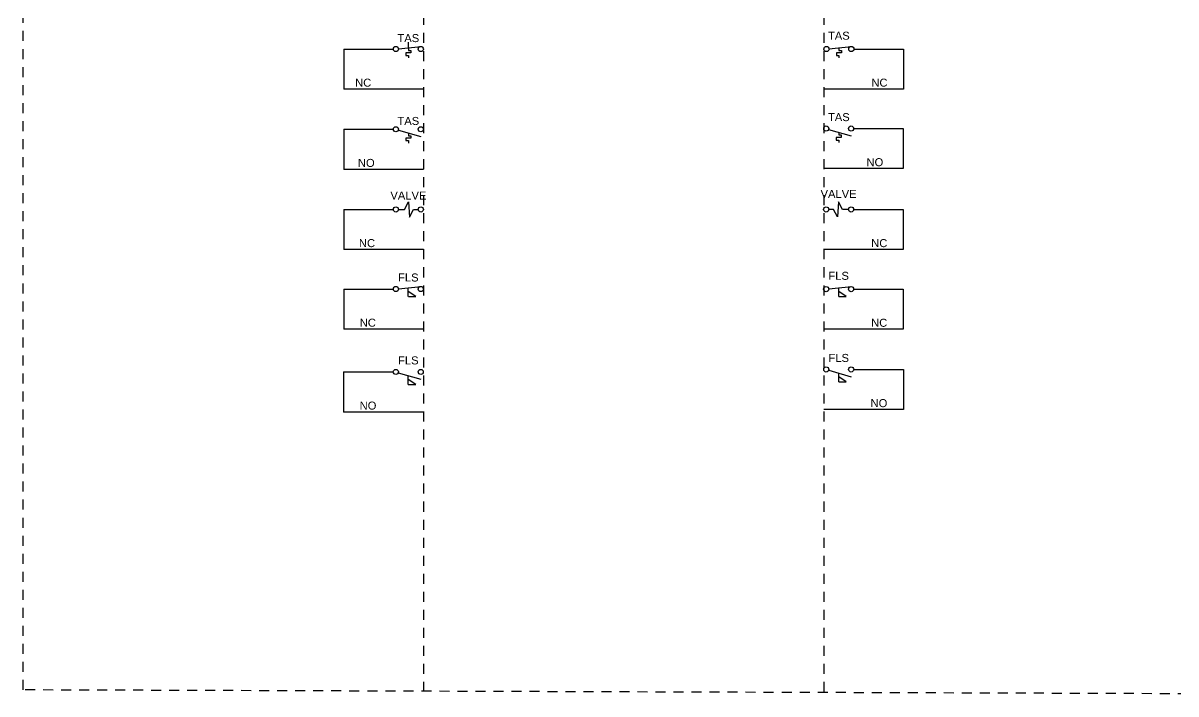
# Model space of a CAD drawing. Header units: inches. Extents: x 0 to 118, y -15 to 20.
# Drawn here: x 72.5 to 86.9, y -15.05 to -6.68 of the extents above; entities that cross this region are included whole.
import ezdxf
from ezdxf.enums import TextEntityAlignment as Align

# ---------------------------------------------------------------- set-up
doc = ezdxf.new("R2010")
doc.units = ezdxf.units.IN
doc.header["$MEASUREMENT"] = 0
doc.linetypes.add('HIDDEN2', pattern=[0.1875, 0.125, -0.0625])
for name, color, linetype in [('BORDER2', 220, 'HIDDEN2'), ('SYMS', 7, 'Continuous'), ('WIRES', 7, 'Continuous')]:
    doc.layers.add(name, color=color, linetype=linetype)
doc.styles.add('INERCONNECT TABLES', font='arial.ttf', dxfattribs={"height": 0.1})
doc.styles.add('WD', font='arial.ttf', dxfattribs={"height": 1})

# ---------------------------------------------------------------- blocks, each defined once
blk = doc.blocks.new('TemperatureSwitch_NO_L')
at = {"linetype": 'Continuous'}
blk.add_line((-0.312, -0.012), (-0.03, -0.093), dxfattribs=at)
for p, q in [((-0.219, -0.113), (-0.219, -0.144)), ((-0.156, -0.113), (-0.219, -0.113)), ((-0.187, -0.048), (-0.187, -0.082)), ((-0.187, -0.082), (-0.156, -0.082)), ((-0.156, -0.082), (-0.156, -0.113)), ((-0.219, -0.144), (-0.187, -0.144)), ((-0.187, -0.144), (-0.187, -0.175))]:
    blk.add_line(p, q)
for centre in [(-0.343, -0.002), (-0.032, -0.002)]:
    blk.add_circle(centre, 0.0322)
at = {"layer": 'WIRES'}
for p, q in [((-0.995, -0.002), (-0.375, -0.002)), ((-0.995, -0.002), (-0.995, -0.502)), ((0, -0.502), (-0.995, -0.502))]:
    blk.add_line(p, q, dxfattribs=at)
at = {"style": 'INERCONNECT TABLES', "flags": 8}
blk.add_attdef('Tag1', text='', height=0.1, dxfattribs=at).set_placement((-0.188, 0.052), align=Align.CENTER)
for tag, p in [('Desc1', (-3.5, -0.002)), ('Desc2', (-3.5, -0.152)), ('Desc3', (-3.5, -0.302))]:
    blk.add_attdef(tag, text='', height=0.1, dxfattribs=at).set_placement(p, align=Align.MIDDLE_RIGHT)
at = {"style": 'WD', "flags": 9}
for tag, p, height in [('X4TERM01', (-0.375, -0.002), 0.0125), ('X1TERM02', (0, -0.002), 0.0125), ('X2LINK', (-0.187, -0.037), 0.01), ('X8LINK', (-0.187, -0.205), 0.01), ('FAMILY', (-1.112, -0.394), 0.01)]:
    blk.add_attdef(tag, p, '', height=height, dxfattribs=at)
at = {"linetype": 'Continuous', "style": 'INERCONNECT TABLES', "flags": 8}
blk.add_attdef('Term2', text='', height=0.1, dxfattribs=at).set_placement((-0.342, -0.034), align=Align.TOP_RIGHT)
blk.add_attdef('Term1', text='', height=0.1, dxfattribs=at).set_placement((-0.032, -0.034), align=Align.TOP_LEFT)
at = {"style": 'INERCONNECT TABLES', "flags": 8}
blk.add_attdef('Rating', text='', height=0.1, dxfattribs=at).set_placement((-0.183, -0.21), align=Align.TOP_RIGHT)
at = {"linetype": 'Continuous', "style": 'WD', "flags": 9}
blk.add_attdef('INST', (-1.107, -0.378), '', height=0.01, dxfattribs=at)
for tag, p in [('LOC', (-1.092, -0.359)), ('P/N', (-1.087, -0.343)), ('MFG', (-1.075, -0.329))]:
    blk.add_attdef(tag, text='', height=0.01, dxfattribs=at).set_placement(p, align=Align.CENTER)
at = {"style": 'INERCONNECT TABLES', "flags": 8}
blk.add_attdef('Contact', text='', height=0.1, dxfattribs=at).set_placement((-0.713, -0.502), align=Align.BOTTOM_CENTER)
blk = doc.blocks.new('Valve_R')
for p, q in [((0.125, 0.002), (0.064, 0.002)), ((0.172, -0.091), (0.125, 0.002)), ((0.187, 0.096), (0.172, -0.091)), ((0.234, 0.002), (0.187, 0.096)), ((0.31, 0.002), (0.234, 0.002))]:
    blk.add_line(p, q)
for centre in [(0.032, 0.002), (0.343, 0.002)]:
    blk.add_circle(centre, 0.0322)
at = {"layer": 'WIRES'}
for p, q in [((0.375, 0.002), (0.995, 0.002)), ((0.995, 0.002), (0.995, -0.498)), ((0.995, -0.498), (0, -0.498))]:
    blk.add_line(p, q, dxfattribs=at)
at = {"style": 'INERCONNECT TABLES', "flags": 8}
blk.add_attdef('Tag1', text='', height=0.1, dxfattribs=at).set_placement((0.187, 0.146), align=Align.CENTER)
for tag, height, style, flags, p in [('X1TERM02', 0.0125, 'WD', 9, (0, 0.002)), ('X4TERM01', 0.0125, 'WD', 9, (0.375, 0.002)), ('Rating', 0.1, 'INERCONNECT TABLES', 8, (0.4, -0.298)), ('FAMILY', 0.01, 'WD', 9, (1.158, -0.309))]:
    blk.add_attdef(tag, text='', height=height, dxfattribs=dict(style=style, flags=flags)).set_placement(p, align=Align.RIGHT)
blk.add_attdef('Desc1', text='', height=0.1, dxfattribs=at).set_placement((3.5, 0.04), align=Align.MIDDLE_LEFT)
at = {"linetype": 'Continuous', "style": 'INERCONNECT TABLES', "flags": 8}
blk.add_attdef('Term1', text='', height=0.1, dxfattribs=at).set_placement((0.032, -0.03), align=Align.TOP_RIGHT)
blk.add_attdef('Term2', text='', height=0.1, dxfattribs=at).set_placement((0.343, -0.03), align=Align.TOP_LEFT)
for tag, p in [('Desc2', (3.5, -0.11)), ('Desc3', (3.5, -0.26))]:
    blk.add_attdef(tag, text='', height=0.1, dxfattribs=at).set_placement(p, align=Align.MIDDLE_LEFT)
at = {"linetype": 'Continuous', "style": 'INERCONNECT TABLES', "flags": 9}
for tag, p in [('LOC', (1.151, -0.295)), ('MFG', (1.155, -0.263)), ('P/N', (1.151, -0.28)), ('INST', (1.154, -0.327))]:
    blk.add_attdef(tag, text='', height=0.01, dxfattribs=at).set_placement(p, align=Align.RIGHT)
at = {"style": 'INERCONNECT TABLES', "flags": 8}
blk.add_attdef('Contact', text='', height=0.1, dxfattribs=at).set_placement((0.695, -0.498), align=Align.BOTTOM_CENTER)
blk = doc.blocks.new('Valve_L')
for p, q in [((-0.311, 0.001), (-0.234, 0.001)), ((-0.234, 0.001), (-0.187, 0.095)), ((-0.187, 0.095), (-0.172, -0.093)), ((-0.172, -0.093), (-0.125, 0.001)), ((-0.125, 0.001), (-0.064, 0.001))]:
    blk.add_line(p, q)
for centre in [(-0.343, 0.001), (-0.032, 0.001)]:
    blk.add_circle(centre, 0.0322)
at = {"layer": 'WIRES'}
for p, q in [((-0.995, 0.001), (-0.375, 0.001)), ((-0.995, 0.001), (-0.995, -0.499)), ((0, -0.499), (-0.995, -0.499))]:
    blk.add_line(p, q, dxfattribs=at)
at = {"style": 'INERCONNECT TABLES', "flags": 8}
blk.add_attdef('Desc1', text='', height=0.1, dxfattribs=at).set_placement((-3.5, 0.151), align=Align.MIDDLE_RIGHT)
for tag, p in [('Tag1', (-0.187, 0.095)), ('Contact', (-0.704, -0.499))]:
    blk.add_attdef(tag, text='', height=0.1, dxfattribs=at).set_placement(p, align=Align.BOTTOM_CENTER)
at = {"linetype": 'Continuous', "style": 'INERCONNECT TABLES', "flags": 8}
for tag, p in [('Desc2', (-3.5, 0.001)), ('Desc3', (-3.5, -0.149))]:
    blk.add_attdef(tag, text='', height=0.1, dxfattribs=at).set_placement(p, align=Align.MIDDLE_RIGHT)
for tag, p, height, style, flags in [('X4TERM01', (-0.375, 0.001), 0.0125, 'WD', 9), ('X1TERM02', (0, 0.001), 0.0125, 'WD', 9), ('Rating', (-0.42, -0.299), 0.1, 'INERCONNECT TABLES', 8), ('FAMILY', (-1.091, -0.342), 0.01, 'WD', 9)]:
    blk.add_attdef(tag, p, '', height=height, dxfattribs=dict(style=style, flags=flags))
blk.add_attdef('Term2', text='', height=0.1, dxfattribs=at).set_placement((-0.34, -0.031), align=Align.TOP_RIGHT)
blk.add_attdef('Term1', text='', height=0.1, dxfattribs=at).set_placement((-0.033, -0.031), align=Align.TOP_LEFT)
at = {"linetype": 'Continuous', "style": 'INERCONNECT TABLES', "flags": 9}
for tag, p in [('INST', (-1.095, -0.432)), ('LOC', (-1.089, -0.408)), ('P/N', (-1.083, -0.384))]:
    blk.add_attdef(tag, p, '', height=0.01, dxfattribs=at)
blk.add_attdef('MFG', text='', height=0.01, dxfattribs=at).set_placement((-1.051, -0.358), align=Align.RIGHT)
blk = doc.blocks.new('FlowSwitch_NO_R')
at = {"linetype": 'Continuous'}
blk.add_line((0.063, -0.01), (0.345, -0.091), dxfattribs=at)
for p, q in [((0.188, -0.156), (0.188, -0.046)), ((0.28, -0.156), (0.188, -0.094)), ((0.188, -0.156), (0.28, -0.156))]:
    blk.add_line(p, q)
for centre in [(0.032, 0), (0.343, 0)]:
    blk.add_circle(centre, 0.0322)
at = {"layer": 'WIRES'}
for p, q in [((0.375, 0), (0.995, 0)), ((0.995, 0), (0.995, -0.5)), ((0.995, -0.5), (0, -0.5))]:
    blk.add_line(p, q, dxfattribs=at)
at = {"style": 'INERCONNECT TABLES', "flags": 8}
blk.add_attdef('Tag1', text='', height=0.1, dxfattribs=at).set_placement((0.188, 0.094), align=Align.CENTER)
for tag, p, height, style, flags in [('X4TERM01', (0, 0), 0.0125, 'WD', 9), ('X1TERM02', (0.375, 0), 0.0125, 'WD', 9), ('X2LINK', (0.175, -0.038), 0.01, 'WD', 9), ('Rating', (0, -0.3), 0.1, 'INERCONNECT TABLES', 8), ('X8LINK', (0.191, -0.169), 0.01, 'WD', 9), ('FAMILY', (1.052, -0.441), 0.01, 'WD', 9)]:
    blk.add_attdef(tag, p, '', height=height, dxfattribs=dict(style=style, flags=flags))
for tag, p in [('Desc1', (3.5, 0)), ('Desc2', (3.5, -0.15)), ('Desc3', (3.5, -0.3))]:
    blk.add_attdef(tag, text='', height=0.1, dxfattribs=at).set_placement(p, align=Align.MIDDLE_LEFT)
at = {"linetype": 'Continuous', "style": 'INERCONNECT TABLES', "flags": 8}
blk.add_attdef('Term1', text='', height=0.1, dxfattribs=at).set_placement((0.032, -0.032), align=Align.TOP_RIGHT)
blk.add_attdef('Term2', text='', height=0.1, dxfattribs=at).set_placement((0.343, -0.032), align=Align.TOP_LEFT)
at = {"style": 'INERCONNECT TABLES', "flags": 8}
blk.add_attdef('Contact', text='', height=0.1, dxfattribs=at).set_placement((0.795, -0.5), align=Align.BOTTOM_RIGHT)
at = {"linetype": 'Continuous', "style": 'WD', "flags": 9}
for tag, p in [('MFG', (1.075, -0.398)), ('LOC', (1.076, -0.42)), ('P/N', (1.075, -0.378))]:
    blk.add_attdef(tag, text='', height=0.01, dxfattribs=at).set_placement(p, align=Align.CENTER)
blk.add_attdef('INST', (1.06, -0.457), '', height=0.01, dxfattribs=at)
blk = doc.blocks.new('TemperatureSwitch_NO_R')
at = {"linetype": 'Continuous'}
blk.add_line((0.062, -0.004), (0.344, -0.084), dxfattribs=at)
for p, q in [((0.218, -0.104), (0.156, -0.104)), ((0.156, -0.104), (0.156, -0.136)), ((0.156, -0.136), (0.187, -0.136)), ((0.187, -0.039), (0.187, -0.073)), ((0.187, -0.073), (0.218, -0.073)), ((0.187, -0.136), (0.187, -0.167)), ((0.218, -0.073), (0.218, -0.104))]:
    blk.add_line(p, q)
for centre in [(0.032, 0.007), (0.342, 0.007)]:
    blk.add_circle(centre, 0.0322)
at = {"layer": 'WIRES'}
for p, q in [((0.374, 0.007), (0.994, 0.007)), ((0.994, 0.007), (0.994, -0.493)), ((0.994, -0.493), (-0.001, -0.493))]:
    blk.add_line(p, q, dxfattribs=at)
at = {"style": 'INERCONNECT TABLES', "flags": 8}
blk.add_attdef('Tag1', text='', height=0.1, dxfattribs=at).set_placement((0.189, 0.1), align=Align.CENTER)
for tag, p, height, style, flags in [('X4TERM01', (-0.001, 0.007), 0.0125, 'WD', 9), ('X2LINK', (0.163, 0), 0.01, 'WD', 9), ('X1TERM02', (0.374, 0.007), 0.0125, 'WD', 9), ('Rating', (0.108, -0.293), 0.1, 'INERCONNECT TABLES', 8), ('X8LINK', (0.129, -0.167), 0.01, 'WD', 9), ('FAMILY', (1.144, -0.393), 0.01, 'WD', 9)]:
    blk.add_attdef(tag, p, '', height=height, dxfattribs=dict(style=style, flags=flags))
for tag, p in [('Desc1', (3.499, 0.007)), ('Desc2', (3.499, -0.143)), ('Desc3', (3.499, -0.293))]:
    blk.add_attdef(tag, text='', height=0.1, dxfattribs=at).set_placement(p, align=Align.MIDDLE_LEFT)
at = {"linetype": 'Continuous', "style": 'INERCONNECT TABLES', "flags": 8}
blk.add_attdef('Term1', text='', height=0.1, dxfattribs=at).set_placement((0.031, -0.025), align=Align.TOP_RIGHT)
blk.add_attdef('Term2', text='', height=0.1, dxfattribs=at).set_placement((0.341, -0.025), align=Align.TOP_LEFT)
at = {"style": 'INERCONNECT TABLES', "flags": 8}
blk.add_attdef('Contact', text='', height=0.1, dxfattribs=at).set_placement((0.744, -0.493), align=Align.BOTTOM_RIGHT)
at = {"linetype": 'Continuous', "style": 'WD', "flags": 9}
for tag, p in [('LOC', (1.17, -0.364)), ('P/N', (1.169, -0.35)), ('MFG', (1.18, -0.332))]:
    blk.add_attdef(tag, text='', height=0.01, dxfattribs=at).set_placement(p, align=Align.CENTER)
blk.add_attdef('INST', (1.156, -0.408), '', height=0.01, dxfattribs=at)
blk = doc.blocks.new('TemperatureSwitch_NC_R')
at = {"linetype": 'Continuous'}
blk.add_line((0.066, 0.002), (0.349, 0.033), dxfattribs=at)
for p, q in [((0.19, 0.015), (0.19, -0.017)), ((0.221, -0.048), (0.158, -0.048)), ((0.158, -0.048), (0.158, -0.079)), ((0.158, -0.079), (0.19, -0.079)), ((0.19, -0.017), (0.221, -0.017)), ((0.19, -0.079), (0.19, -0.111)), ((0.221, -0.017), (0.221, -0.048))]:
    blk.add_line(p, q)
for centre in [(0.034, 0), (0.345, 0)]:
    blk.add_circle(centre, 0.0322)
at = {"layer": 'WIRES'}
for p, q in [((0.377, 0), (0.997, 0)), ((0.997, 0), (0.997, -0.5)), ((0.997, -0.5), (0.002, -0.5))]:
    blk.add_line(p, q, dxfattribs=at)
at = {"style": 'INERCONNECT TABLES', "flags": 8}
blk.add_attdef('Tag1', text='', height=0.1, dxfattribs=at).set_placement((0.19, 0.115), align=Align.CENTER)
for tag, p, height, style, flags in [('X4TERM01', (0.002, 0), 0.0125, 'WD', 9), ('X2LINK', (0.19, 0.115), 0.01, 'WD', 9), ('X1TERM02', (0.377, 0), 0.0125, 'WD', 9), ('X8LINK', (0.182, -0.148), 0.01, 'WD', 9), ('Rating', (0.094, -0.3), 0.1, 'INERCONNECT TABLES', 8), ('FAMILY', (1.05, -0.34), 0.01, 'WD', 9)]:
    blk.add_attdef(tag, p, '', height=height, dxfattribs=dict(style=style, flags=flags))
for tag, p in [('Desc1', (3.502, 0)), ('Desc2', (3.502, -0.15)), ('Desc3', (3.502, -0.3))]:
    blk.add_attdef(tag, text='', height=0.1, dxfattribs=at).set_placement(p, align=Align.MIDDLE_LEFT)
at = {"linetype": 'Continuous', "style": 'INERCONNECT TABLES', "flags": 8}
blk.add_attdef('Term1', text='', height=0.1, dxfattribs=at).set_placement((0.034, -0.032), align=Align.TOP_RIGHT)
blk.add_attdef('Term2', text='', height=0.1, dxfattribs=at).set_placement((0.343, -0.032), align=Align.TOP_LEFT)
at = {"style": 'INERCONNECT TABLES', "flags": 8}
blk.add_attdef('Contact', text='', height=0.1, dxfattribs=at).set_placement((0.797, -0.5), align=Align.BOTTOM_RIGHT)
at = {"linetype": 'Continuous', "style": 'WD', "flags": 9}
for tag, p in [('MFG', (1.065, -0.299)), ('P/N', (1.068, -0.31)), ('LOC', (1.071, -0.323))]:
    blk.add_attdef(tag, text='', height=0.01, dxfattribs=at).set_placement(p, align=Align.CENTER)
blk.add_attdef('INST', (1.059, -0.353), '', height=0.01, dxfattribs=at)
blk = doc.blocks.new('TemperatureSwitch_NC_L')
at = {"linetype": 'Continuous'}
blk.add_line((-0.311, 0.002), (-0.028, 0.033), dxfattribs=at)
for p, q in [((-0.187, 0.015), (-0.187, 0.085)), ((-0.187, 0.015), (-0.187, -0.017)), ((-0.219, -0.048), (-0.219, -0.079)), ((-0.156, -0.048), (-0.219, -0.048)), ((-0.219, -0.079), (-0.187, -0.079)), ((-0.187, -0.017), (-0.156, -0.017)), ((-0.187, -0.079), (-0.187, -0.111)), ((-0.156, -0.017), (-0.156, -0.048))]:
    blk.add_line(p, q)
for centre in [(-0.343, 0), (-0.032, 0)]:
    blk.add_circle(centre, 0.0322)
at = {"layer": 'WIRES'}
for p, q in [((-0.995, 0), (-0.375, 0)), ((-0.995, 0), (-0.995, -0.5)), ((0, -0.5), (-0.995, -0.5))]:
    blk.add_line(p, q, dxfattribs=at)
at = {"style": 'INERCONNECT TABLES', "flags": 8}
blk.add_attdef('Tag1', text='', height=0.1, dxfattribs=at).set_placement((-0.187, 0.085), align=Align.CENTER)
for tag, p in [('Desc1', (-3.5, 0)), ('Desc2', (-3.5, -0.15)), ('Desc3', (-3.5, -0.3))]:
    blk.add_attdef(tag, text='', height=0.1, dxfattribs=at).set_placement(p, align=Align.MIDDLE_RIGHT)
at = {"style": 'WD', "flags": 9}
for tag, p, height in [('X4TERM01', (-0.375, 0), 0.0125), ('X2LINK', (-0.209, 0.024), 0.01), ('X1TERM02', (0, 0), 0.0125), ('X8LINK', (-0.207, -0.12), 0.01), ('FAMILY', (-1.094, -0.43), 0.01)]:
    blk.add_attdef(tag, p, '', height=height, dxfattribs=at)
at = {"linetype": 'Continuous', "style": 'INERCONNECT TABLES', "flags": 8}
blk.add_attdef('Term2', text='', height=0.1, dxfattribs=at).set_placement((-0.344, -0.032), align=Align.TOP_RIGHT)
blk.add_attdef('Term1', text='', height=0.1, dxfattribs=at).set_placement((-0.036, -0.032), align=Align.TOP_LEFT)
at = {"style": 'INERCONNECT TABLES', "flags": 8}
for tag, p in [('Rating', (-0.296, -0.338)), ('Contact', (-0.752, -0.5))]:
    blk.add_attdef(tag, text='', height=0.1, dxfattribs=at).set_placement(p, align=Align.BOTTOM_CENTER)
at = {"linetype": 'Continuous', "style": 'WD', "flags": 9}
blk.add_attdef('INST', (-1.094, -0.418), '', height=0.01, dxfattribs=at)
for tag, p in [('LOC', (-1.077, -0.404)), ('P/N', (-1.078, -0.387)), ('MFG', (-1.074, -0.368))]:
    blk.add_attdef(tag, text='', height=0.01, dxfattribs=at).set_placement(p, align=Align.CENTER)
blk = doc.blocks.new('FlowSwitch_NO_L')
at = {"linetype": 'Continuous'}
blk.add_line((-0.312, -0.01), (-0.03, -0.091), dxfattribs=at)
for p, q in [((-0.188, -0.156), (-0.188, -0.046)), ((-0.095, -0.156), (-0.188, -0.094)), ((-0.187, -0.156), (-0.095, -0.156))]:
    blk.add_line(p, q)
for centre in [(-0.343, 0), (-0.032, 0)]:
    blk.add_circle(centre, 0.0322)
at = {"layer": 'WIRES'}
for p, q in [((-0.995, 0), (-0.375, 0)), ((-0.995, 0), (-0.995, -0.5)), ((0, -0.5), (-0.995, -0.5))]:
    blk.add_line(p, q, dxfattribs=at)
at = {"style": 'INERCONNECT TABLES', "flags": 8}
blk.add_attdef('Tag1', text='', height=0.1, dxfattribs=at).set_placement((-0.188, 0.094), align=Align.CENTER)
for tag, p in [('Desc1', (-3.5, 0)), ('Desc2', (-3.5, -0.15)), ('Desc3', (-3.5, -0.3))]:
    blk.add_attdef(tag, text='', height=0.1, dxfattribs=at).set_placement(p, align=Align.MIDDLE_RIGHT)
at = {"style": 'WD', "flags": 9}
for tag, p, height in [('X4TERM01', (-0.468, 0), 0.0125), ('X1TERM02', (0.005, 0.003), 0.0125), ('X2LINK', (-0.204, -0.038), 0.01), ('X8LINK', (-0.179, -0.173), 0.01), ('FAMILY', (-1.136, -0.332), 0.01)]:
    blk.add_attdef(tag, p, '', height=height, dxfattribs=at)
at = {"linetype": 'Continuous', "style": 'INERCONNECT TABLES', "flags": 8}
blk.add_attdef('Term2', text='', height=0.1, dxfattribs=at).set_placement((-0.343, -0.032), align=Align.TOP_RIGHT)
blk.add_attdef('Term1', text='', height=0.1, dxfattribs=at).set_placement((-0.032, -0.032), align=Align.TOP_LEFT)
at = {"linetype": 'Continuous', "style": 'WD', "flags": 9}
for tag, p in [('MFG', (-1.113, -0.289)), ('P/N', (-1.113, -0.269)), ('LOC', (-1.113, -0.312))]:
    blk.add_attdef(tag, text='', height=0.01, dxfattribs=at).set_placement(p, align=Align.CENTER)
at = {"style": 'INERCONNECT TABLES', "flags": 8}
blk.add_attdef('Rating', text='', height=0.1, dxfattribs=at).set_placement((-0.03, -0.302), align=Align.RIGHT)
at = {"linetype": 'Continuous', "style": 'WD', "flags": 9}
blk.add_attdef('INST', (-1.125, -0.351), '', height=0.01, dxfattribs=at)
at = {"style": 'INERCONNECT TABLES', "flags": 8}
blk.add_attdef('Contact', text='', height=0.1, dxfattribs=at).set_placement((-0.795, -0.5), align=Align.BOTTOM_LEFT)
blk = doc.blocks.new('FlowSwitch_NC_R')
at = {"linetype": 'Continuous'}
blk.add_line((0.064, 0.002), (0.347, 0.033), dxfattribs=at)
for p, q in [((0.188, -0.094), (0.188, 0.017)), ((0.28, -0.094), (0.188, -0.031)), ((0.188, -0.094), (0.28, -0.094))]:
    blk.add_line(p, q)
for centre in [(0.032, 0), (0.343, 0)]:
    blk.add_circle(centre, 0.0322)
at = {"layer": 'WIRES'}
for p, q in [((0.375, 0), (0.995, 0)), ((0.995, 0), (0.995, -0.5)), ((0.995, -0.5), (0, -0.5))]:
    blk.add_line(p, q, dxfattribs=at)
at = {"style": 'INERCONNECT TABLES', "flags": 8}
blk.add_attdef('Tag1', text='', height=0.1, dxfattribs=at).set_placement((0.188, 0.117), align=Align.CENTER)
for tag, p, height, style, flags in [('X4TERM01', (0, 0), 0.0125, 'WD', 9), ('X2LINK', (0.156, 0.02), 0.01, 'WD', 9), ('X1TERM02', (0.375, 0), 0.0125, 'WD', 9), ('X8LINK', (0.2, -0.113), 0.01, 'WD', 9), ('Rating', (0, -0.3), 0.1, 'INERCONNECT TABLES', 8), ('FAMILY', (1.054, -0.441), 0.01, 'WD', 9)]:
    blk.add_attdef(tag, p, '', height=height, dxfattribs=dict(style=style, flags=flags))
for tag, p in [('Desc1', (3.5, 0)), ('Desc2', (3.5, -0.15)), ('Desc3', (3.5, -0.3))]:
    blk.add_attdef(tag, text='', height=0.1, dxfattribs=at).set_placement(p, align=Align.MIDDLE_LEFT)
at = {"linetype": 'Continuous', "style": 'INERCONNECT TABLES', "flags": 8}
blk.add_attdef('Term1', text='', height=0.1, dxfattribs=at).set_placement((0.032, -0.032), align=Align.TOP_RIGHT)
blk.add_attdef('Term2', text='', height=0.1, dxfattribs=at).set_placement((0.343, -0.032), align=Align.TOP_LEFT)
at = {"style": 'INERCONNECT TABLES', "flags": 8}
blk.add_attdef('Contact', text='', height=0.1, dxfattribs=at).set_placement((0.795, -0.5), align=Align.BOTTOM_RIGHT)
at = {"linetype": 'Continuous', "style": 'WD', "flags": 9}
for tag, p in [('MFG', (1.077, -0.397)), ('LOC', (1.078, -0.42)), ('P/N', (1.077, -0.377))]:
    blk.add_attdef(tag, text='', height=0.01, dxfattribs=at).set_placement(p, align=Align.CENTER)
blk.add_attdef('INST', (1.058, -0.461), '', height=0.01, dxfattribs=at)
blk = doc.blocks.new('FlowSwitch_NC_L')
at = {"linetype": 'Continuous'}
blk.add_line((-0.311, 0.002), (-0.028, 0.033), dxfattribs=at)
for p, q in [((-0.188, -0.094), (-0.188, 0.017)), ((-0.095, -0.094), (-0.188, -0.031)), ((-0.187, -0.094), (-0.095, -0.094))]:
    blk.add_line(p, q)
for centre in [(-0.343, 0), (-0.032, 0)]:
    blk.add_circle(centre, 0.0322)
at = {"layer": 'WIRES'}
for p, q in [((-0.995, 0), (-0.995, -0.5)), ((-0.995, 0), (-0.375, 0)), ((0, -0.5), (-0.995, -0.5))]:
    blk.add_line(p, q, dxfattribs=at)
at = {"style": 'INERCONNECT TABLES', "flags": 8}
blk.add_attdef('Tag1', text='', height=0.1, dxfattribs=at).set_placement((-0.188, 0.094), align=Align.CENTER)
for tag, p in [('Desc1', (-3.5, 0)), ('Desc2', (-3.5, -0.15)), ('Desc3', (-3.5, -0.3))]:
    blk.add_attdef(tag, text='', height=0.1, dxfattribs=at).set_placement(p, align=Align.MIDDLE_RIGHT)
at = {"style": 'WD'}
for tag, p, height, flags in [('X4TERM01', (-0.375, 0), 0.0125, 9), ('X2LINK', (-0.22, 0.022), 0.01, 8), ('X1TERM02', (0, 0), 0.0125, 9), ('X8LINK', (-0.171, -0.111), 0.01, 8), ('FAMILY', (-1.107, -0.335), 0.01, 9)]:
    blk.add_attdef(tag, p, '', height=height, dxfattribs=dict(at, flags=flags))
at = {"linetype": 'Continuous', "style": 'INERCONNECT TABLES', "flags": 8}
blk.add_attdef('Term2', text='', height=0.1, dxfattribs=at).set_placement((-0.343, -0.032), align=Align.TOP_RIGHT)
blk.add_attdef('Term1', text='', height=0.1, dxfattribs=at).set_placement((-0.032, -0.032), align=Align.TOP_LEFT)
at = {"linetype": 'Continuous', "style": 'WD', "flags": 9}
for tag, p in [('MFG', (-1.09, -0.289)), ('P/N', (-1.09, -0.27)), ('LOC', (-1.089, -0.312))]:
    blk.add_attdef(tag, text='', height=0.01, dxfattribs=at).set_placement(p, align=Align.CENTER)
at = {"style": 'INERCONNECT TABLES', "flags": 8}
blk.add_attdef('Rating', text='', height=0.1, dxfattribs=at).set_placement((0, -0.3), align=Align.RIGHT)
at = {"linetype": 'Continuous', "style": 'WD', "flags": 9}
blk.add_attdef('INST', (-1.104, -0.35), '', height=0.01, dxfattribs=at)
at = {"style": 'INERCONNECT TABLES', "flags": 8}
blk.add_attdef('Contact', text='', height=0.1, dxfattribs=at).set_placement((-0.795, -0.5), align=Align.BOTTOM_LEFT)

msp = doc.modelspace()

# ---------------------------------------------------------------- linework, layer by layer
for p, q in [((77.5, -9.002), (77.5, -9.002)), ((77.5, -9.997), (77.5, -9.997))]:
    msp.add_line(p, q)
at = {"layer": 'BORDER2'}
for p, q in [((77.5, 17.5), (77.5, -15.017)), ((82.5, 17.5), (82.5, -15.033))]:
    msp.add_line(p, q, dxfattribs=at)
msp.add_lwpolyline([(72.5, 17.5), (87.5, 17.5), (87.5, -15.05), (72.5, -15), (72.5, 17.5)], dxfattribs=at)

# ---------------------------------------------------------------- block references
ref = msp.add_blockref('TemperatureSwitch_NC_L', (77.5, -7))
ref.add_attrib('Tag1', 'TAS', dxfattribs={"height": 0.1, "style": 'INERCONNECT TABLES'}).set_placement((77.312, -6.914), align=Align.CENTER)
ref.add_attrib('Contact', 'NC', dxfattribs={"height": 0.1, "style": 'INERCONNECT TABLES'}).set_placement((76.748, -7.5), align=Align.BOTTOM_CENTER)
ref = msp.add_blockref('TemperatureSwitch_NC_R', (82.5, -7))
ref.add_attrib('Tag1', 'TAS', dxfattribs={"height": 0.1, "style": 'INERCONNECT TABLES'}).set_placement((82.689, -6.884), align=Align.CENTER)
ref.add_attrib('Contact', 'NC', dxfattribs={"height": 0.1, "style": 'INERCONNECT TABLES'}).set_placement((83.297, -7.5), align=Align.BOTTOM_RIGHT)
for name, p, values in [('TemperatureSwitch_NO_L', (77.5, -8), {'Tag1': 'TAS', 'Contact': 'NO'}), ('Valve_L', (77.5, -9.004), {'Tag1': 'VALVE', 'Contact': 'NC'}), ('Valve_R', (82.499, -9.005), {'Tag1': 'VALVE', 'Contact': 'NC'}), ('FlowSwitch_NO_R', (82.5, -11), {'Tag1': 'FLS', 'Contact': 'NO'})]:
    msp.add_blockref(name, p).add_auto_attribs(values)
ref = msp.add_blockref('TemperatureSwitch_NO_R', (82.5, -8))
ref.add_attrib('Tag1', 'TAS', dxfattribs={"height": 0.1, "style": 'INERCONNECT TABLES'}).set_placement((82.689, -7.9), align=Align.CENTER)
ref.add_attrib('Contact', 'NO', dxfattribs={"height": 0.1, "style": 'INERCONNECT TABLES'}).set_placement((83.244, -8.493), align=Align.BOTTOM_RIGHT)
ref = msp.add_blockref('FlowSwitch_NC_L', (77.5, -9.996))
ref.add_attrib('Tag1', 'FLS', dxfattribs={"height": 0.1, "style": 'INERCONNECT TABLES'}).set_placement((77.312, -9.902), align=Align.CENTER)
ref.add_attrib('Contact', 'NC', dxfattribs={"height": 0.1, "style": 'INERCONNECT TABLES'}).set_placement((76.705, -10.496), align=Align.BOTTOM_LEFT)
ref = msp.add_blockref('FlowSwitch_NO_L', (77.499, -11.031))
ref.add_attrib('Tag1', 'FLS', dxfattribs={"height": 0.1, "style": 'INERCONNECT TABLES'}).set_placement((77.312, -10.937), align=Align.CENTER)
ref.add_attrib('Contact', 'NO', dxfattribs={"height": 0.1, "style": 'INERCONNECT TABLES'}).set_placement((76.704, -11.531), align=Align.BOTTOM_LEFT)
at = {"layer": 'SYMS'}
ref = msp.add_blockref('FlowSwitch_NC_R', (82.499, -9.997), dxfattribs=at)
ref.add_attrib('Tag1', 'FLS', dxfattribs={"layer": '0', "height": 0.1, "style": 'INERCONNECT TABLES'}).set_placement((82.687, -9.881), align=Align.CENTER)
ref.add_attrib('Contact', 'NC', dxfattribs={"layer": '0', "height": 0.1, "style": 'INERCONNECT TABLES'}).set_placement((83.294, -10.497), align=Align.BOTTOM_RIGHT)

doc.saveas('drawing.dxf')
